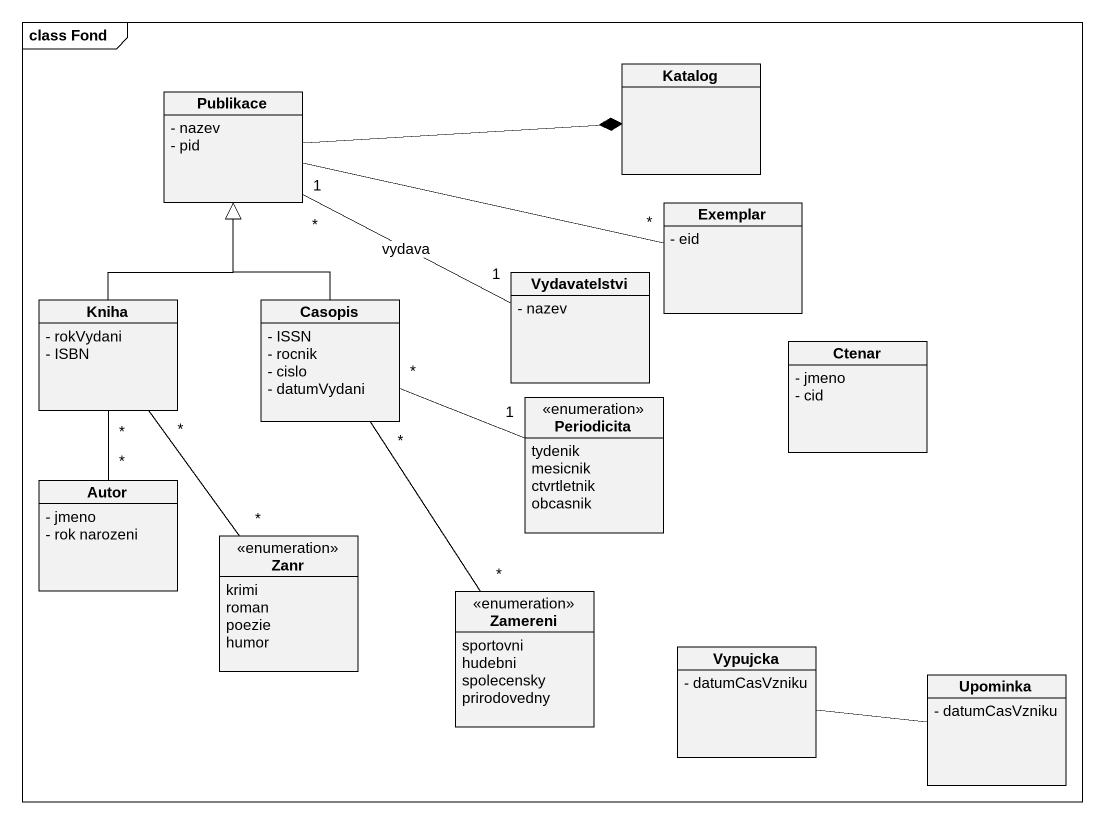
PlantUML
@startuml
mainframe class Fond
hide circle
hide empty members
skinparam classAttributeIconSize 0
class Katalog
class Publikace {
  - nazev
  - pid
}
class Exemplar {
  - eid
}
class Kniha {
  - rokVydani
  - ISBN
}
class Casopis {
  - ISSN
  - rocnik
  - cislo
  - datumVydani
}
class Vydavatelstvi {
  - nazev
}
class Ctenar {
  - jmeno
  - cid
}
enum Periodicita {
  tydenik
  mesicnik
  ctvrtletnik
  obcasnik
}
class Autor {
  - jmeno
  - rok narozeni
}
enum Zanr {
  krimi
  roman
  poezie
  humor
}
enum Zamereni {
  sportovni
  hudebni
  spolecensky
  prirodovedny
}
class Vypujcka {
  - datumCasVzniku
}
class Upominka {
  - datumCasVzniku
}
Publikace -right-* Katalog
Publikace "1" -right- "*" Exemplar
Publikace "*" -right- "1" Vydavatelstvi : vydava
Kniha -up-|> Publikace
Kniha "*" -- "*" Autor
Kniha "*" -- "*" Zanr
Casopis -up-|> Publikace
Casopis "*" -right- "1" Periodicita
Casopis "*" -- "*" Zamereni
Upominka -left- Vypujcka
@enduml
